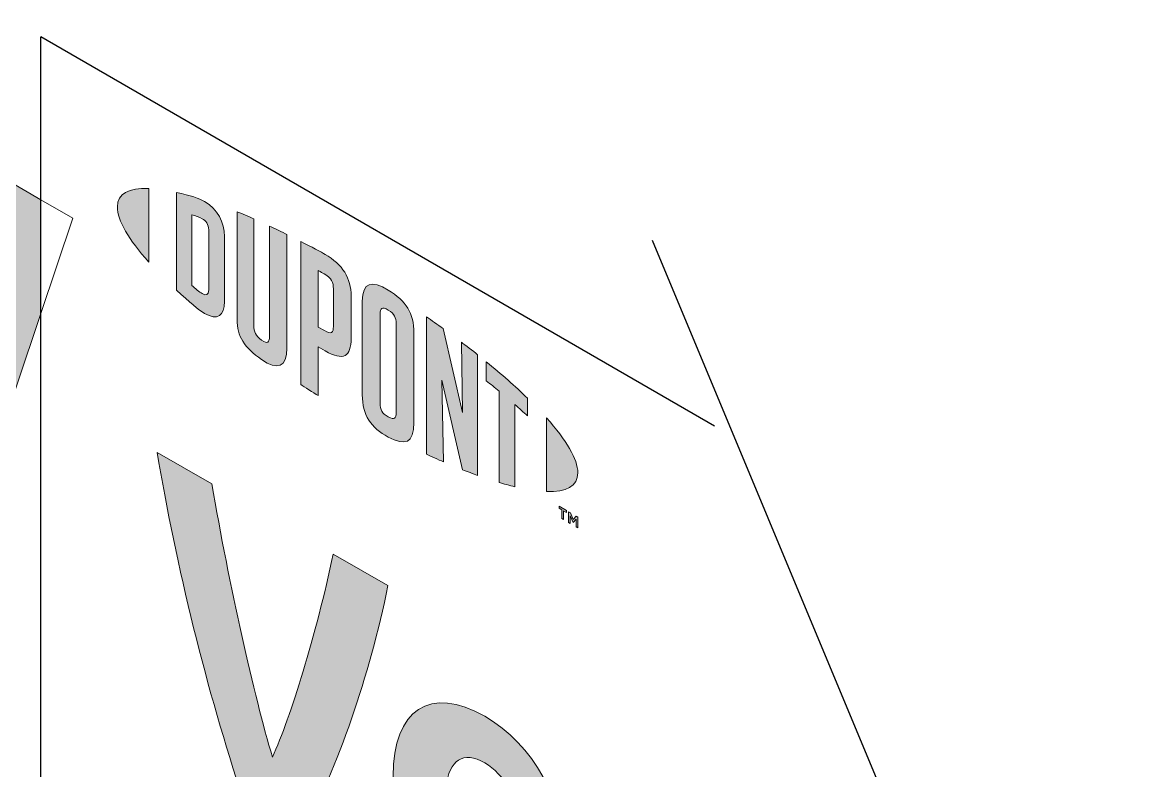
# Model space of a CAD drawing. Header units: inches. Extents: x -20.8 to 74.7, y -53.7 to 19.1.
# Drawn here: x -9.355 to -8.8796, y -24.4898 to -24.1747 of the extents above; entities that cross this region are included whole.
import ezdxf

# ---------------------------------------------------------------- set-up
doc = ezdxf.new("R2010")
doc.units = ezdxf.units.IN
doc.header["$MEASUREMENT"] = 0
for name, color, linetype, lineweight in [('G-ANNO-TTLB', 7, 'Continuous', 0), ('LOGOS', 7, 'Continuous', 0), ('TYVEK', 7, 'Continuous', 0)]:
    doc.layers.add(name, color=color, linetype=linetype, lineweight=lineweight)

# ---------------------------------------------------------------- blocks, each defined once
blk = doc.blocks.new('Block_493')
at = {"layer": 'TYVEK', "true_color": 0x18467f, "transparency": 33554687}
h = blk.add_hatch(color=156, dxfattribs=at)
h.dxf.hatch_style = 2
edge = h.paths.add_edge_path()
edge.add_spline(control_points=[(-9.31511, -24.25239), (-9.31511, -24.25809), (-9.3103, -24.2662), (-9.30189, -24.27563), (-9.30189, -24.27563), (-9.30189, -24.24456), (-9.30189, -24.24456), (-9.3103, -24.24424), (-9.31511, -24.24675), (-9.31511, -24.25239), (-9.31511, -24.25239), (-9.31511, -24.25239), (-9.31511, -24.25239)], knot_values=[0, 0, 0, 0, 1, 1, 1, 2, 2, 2, 3, 3, 3, 4, 4, 4, 4], degree=3, periodic=0)
h = blk.add_hatch(color=156, dxfattribs=at)
h.dxf.hatch_style = 2
edge = h.paths.add_edge_path()
edge.add_spline(control_points=[(-9.27662, -24.28732), (-9.27662, -24.2897), (-9.27787, -24.28978), (-9.27936, -24.28891), (-9.28053, -24.28824), (-9.28232, -24.28672), (-9.28379, -24.28542), (-9.28379, -24.28542), (-9.28379, -24.25571), (-9.28379, -24.25571), (-9.28232, -24.25611), (-9.28053, -24.25666), (-9.27936, -24.25733), (-9.27787, -24.2582), (-9.27662, -24.25971), (-9.27662, -24.2621), (-9.27662, -24.2621), (-9.27662, -24.28732), (-9.27662, -24.28732)], knot_values=[0, 0, 0, 0, 1, 1, 1, 2, 2, 2, 3, 3, 3, 4, 4, 4, 5, 5, 5, 6, 6, 6, 6], degree=3, periodic=0)
edge = h.paths.add_edge_path()
edge.add_spline(control_points=[(-9.27838, -24.25013), (-9.28073, -24.24877), (-9.28412, -24.24761), (-9.29025, -24.24625), (-9.29025, -24.24625), (-9.29025, -24.28743), (-9.29025, -24.28743), (-9.28486, -24.29242), (-9.28073, -24.29589), (-9.27838, -24.29724), (-9.27297, -24.30037), (-9.26993, -24.29833), (-9.26993, -24.29224), (-9.26993, -24.29224), (-9.26993, -24.2649), (-9.26993, -24.2649), (-9.26993, -24.25881), (-9.27297, -24.25325), (-9.27838, -24.25013), (-9.27838, -24.25013), (-9.27838, -24.25013), (-9.27838, -24.25013)], knot_values=[0, 0, 0, 0, 1, 1, 1, 2, 2, 2, 3, 3, 3, 4, 4, 4, 5, 5, 5, 6, 6, 6, 7, 7, 7, 7], degree=3, periodic=0)
h = blk.add_hatch(color=156, dxfattribs=at)
h.dxf.hatch_style = 2
edge = h.paths.add_edge_path()
edge.add_spline(control_points=[(-9.25106, -24.30691), (-9.25106, -24.30929), (-9.25178, -24.31038), (-9.25437, -24.30852), (-9.25692, -24.3067), (-9.25761, -24.30507), (-9.25761, -24.30224), (-9.25761, -24.30224), (-9.25761, -24.25742), (-9.25761, -24.25742), (-9.2593, -24.25665), (-9.26307, -24.25507), (-9.26469, -24.25441), (-9.26469, -24.25441), (-9.26469, -24.29974), (-9.26469, -24.29974), (-9.26469, -24.30698), (-9.26163, -24.31156), (-9.25437, -24.3167), (-9.24773, -24.32141), (-9.24367, -24.31992), (-9.24367, -24.31188), (-9.24367, -24.31188), (-9.24367, -24.26399), (-9.24367, -24.26399), (-9.24506, -24.26327), (-9.2496, -24.26109), (-9.25106, -24.26043), (-9.25106, -24.26043), (-9.25106, -24.30691), (-9.25106, -24.30691)], knot_values=[0, 0, 0, 0, 1, 1, 1, 2, 2, 2, 3, 3, 3, 4, 4, 4, 5, 5, 5, 6, 6, 6, 7, 7, 7, 8, 8, 8, 9, 9, 9, 10, 10, 10, 10], degree=3, periodic=0)
h = blk.add_hatch(color=156, dxfattribs=at)
h.dxf.hatch_style = 2
edge = h.paths.add_edge_path()
edge.add_spline(control_points=[(-9.22411, -24.30277), (-9.22411, -24.30537), (-9.2249, -24.30622), (-9.22791, -24.3045), (-9.22791, -24.3045), (-9.2305, -24.30301), (-9.2305, -24.30301), (-9.2305, -24.30301), (-9.2305, -24.27921), (-9.2305, -24.27921), (-9.22935, -24.2798), (-9.22873, -24.28014), (-9.22804, -24.28054), (-9.22479, -24.28242), (-9.22411, -24.28422), (-9.22411, -24.28687), (-9.22411, -24.28687), (-9.22411, -24.30277), (-9.22411, -24.30277)], knot_values=[0, 0, 0, 0, 1, 1, 1, 2, 2, 2, 3, 3, 3, 4, 4, 4, 5, 5, 5, 6, 6, 6, 6], degree=3, periodic=0)
edge = h.paths.add_edge_path()
edge.add_spline(control_points=[(-9.22761, -24.27237), (-9.22889, -24.27163), (-9.23358, -24.2691), (-9.23789, -24.26691), (-9.23789, -24.26691), (-9.23789, -24.32724), (-9.23789, -24.32724), (-9.23643, -24.32817), (-9.23258, -24.33062), (-9.2305, -24.33189), (-9.2305, -24.33189), (-9.2305, -24.3114), (-9.2305, -24.3114), (-9.2305, -24.3114), (-9.22761, -24.31306), (-9.22761, -24.31306), (-9.21986, -24.3175), (-9.21664, -24.31539), (-9.21664, -24.30772), (-9.21664, -24.30772), (-9.21664, -24.28994), (-9.21664, -24.28994), (-9.21664, -24.28244), (-9.22026, -24.27661), (-9.22761, -24.27237), (-9.22761, -24.27237), (-9.22761, -24.27237), (-9.22761, -24.27237)], knot_values=[0, 0, 0, 0, 1, 1, 1, 2, 2, 2, 3, 3, 3, 4, 4, 4, 5, 5, 5, 6, 6, 6, 7, 7, 7, 8, 8, 8, 9, 9, 9, 9], degree=3, periodic=0)
h = blk.add_hatch(color=156, dxfattribs=at)
h.dxf.hatch_style = 2
edge = h.paths.add_edge_path()
edge.add_spline(control_points=[(-9.1977, -24.33909), (-9.1977, -24.34148), (-9.19839, -24.34231), (-9.20101, -24.34089), (-9.2037, -24.33942), (-9.20444, -24.33767), (-9.20444, -24.3352), (-9.20444, -24.3352), (-9.20444, -24.29759), (-9.20444, -24.29759), (-9.20444, -24.29512), (-9.2037, -24.29417), (-9.20101, -24.29582), (-9.19839, -24.29742), (-9.1977, -24.2991), (-9.1977, -24.30148), (-9.1977, -24.30148), (-9.1977, -24.33909), (-9.1977, -24.33909)], knot_values=[0, 0, 0, 0, 1, 1, 1, 2, 2, 2, 3, 3, 3, 4, 4, 4, 5, 5, 5, 6, 6, 6, 6], degree=3, periodic=0)
edge = h.paths.add_edge_path()
edge.add_spline(control_points=[(-9.20101, -24.28739), (-9.20787, -24.28305), (-9.21195, -24.28416), (-9.21195, -24.29211), (-9.21195, -24.29211), (-9.21195, -24.33157), (-9.21195, -24.33157), (-9.21195, -24.33996), (-9.20825, -24.34555), (-9.20101, -24.34936), (-9.19393, -24.3531), (-9.19023, -24.35215), (-9.19023, -24.34323), (-9.19023, -24.34323), (-9.19023, -24.30556), (-9.19023, -24.30556), (-9.19023, -24.29706), (-9.19357, -24.2921), (-9.20101, -24.28739), (-9.20101, -24.28739), (-9.20101, -24.28739), (-9.20101, -24.28739)], knot_values=[0, 0, 0, 0, 1, 1, 1, 2, 2, 2, 3, 3, 3, 4, 4, 4, 5, 5, 5, 6, 6, 6, 7, 7, 7, 7], degree=3, periodic=0)
h = blk.add_hatch(color=156, dxfattribs=at)
h.dxf.hatch_style = 2
edge = h.paths.add_edge_path()
edge.add_spline(control_points=[(-9.16971, -24.33906), (-9.16971, -24.33906), (-9.17791, -24.30366), (-9.17791, -24.30366), (-9.18015, -24.30203), (-9.18284, -24.30013), (-9.18492, -24.29871), (-9.18492, -24.29871), (-9.18492, -24.3566), (-9.18492, -24.3566), (-9.18346, -24.35729), (-9.17973, -24.35896), (-9.1778, -24.35978), (-9.1778, -24.35978), (-9.17839, -24.32533), (-9.17839, -24.32533), (-9.17839, -24.32533), (-9.16971, -24.36312), (-9.16971, -24.36312), (-9.16787, -24.36385), (-9.16517, -24.36487), (-9.1634, -24.36551), (-9.1634, -24.36551), (-9.1634, -24.31464), (-9.1634, -24.31464), (-9.16525, -24.31316), (-9.1686, -24.31056), (-9.17022, -24.30935), (-9.17022, -24.30935), (-9.16971, -24.33906), (-9.16971, -24.33906)], knot_values=[0, 0, 0, 0, 1, 1, 1, 2, 2, 2, 3, 3, 3, 4, 4, 4, 5, 5, 5, 6, 6, 6, 7, 7, 7, 8, 8, 8, 9, 9, 9, 10, 10, 10, 10], degree=3, periodic=0)
h = blk.add_hatch(color=156, dxfattribs=at)
h.dxf.hatch_style = 2
edge = h.paths.add_edge_path()
edge.add_spline(control_points=[(-9.15974, -24.32565), (-9.15791, -24.32708), (-9.15611, -24.32854), (-9.15435, -24.33), (-9.15435, -24.33), (-9.15435, -24.36849), (-9.15435, -24.36849), (-9.15273, -24.36899), (-9.14973, -24.36983), (-9.14773, -24.37029), (-9.14773, -24.37029), (-9.14773, -24.33563), (-9.14773, -24.33563), (-9.14581, -24.33732), (-9.14399, -24.33893), (-9.14234, -24.34043), (-9.14234, -24.34043), (-9.14234, -24.33301), (-9.14234, -24.33301), (-9.14757, -24.3279), (-9.15318, -24.32296), (-9.15974, -24.3176), (-9.15974, -24.3176), (-9.15974, -24.32565), (-9.15974, -24.32565)], knot_values=[0, 0, 0, 0, 1, 1, 1, 2, 2, 2, 3, 3, 3, 4, 4, 4, 5, 5, 5, 6, 6, 6, 7, 7, 7, 8, 8, 8, 8], degree=3, periodic=0)
h = blk.add_hatch(color=156, dxfattribs=at)
h.dxf.hatch_style = 2
edge = h.paths.add_edge_path()
edge.add_spline(control_points=[(-9.12116, -24.36438), (-9.12116, -24.37008), (-9.12599, -24.37261), (-9.1344, -24.37234), (-9.1344, -24.37234), (-9.1344, -24.34125), (-9.1344, -24.34125), (-9.12599, -24.35065), (-9.12116, -24.35874), (-9.12116, -24.36438), (-9.12116, -24.36438), (-9.12116, -24.36438), (-9.12116, -24.36438)], knot_values=[0, 0, 0, 0, 1, 1, 1, 2, 2, 2, 3, 3, 3, 4, 4, 4, 4], degree=3, periodic=0)
h = blk.add_hatch(color=156, dxfattribs=at)
h.dxf.hatch_style = 2
edge = h.paths.add_edge_path()
edge.add_spline(control_points=[(-9.12509, -24.38081), (-9.12509, -24.38081), (-9.12429, -24.38128), (-9.12429, -24.38128), (-9.12429, -24.38128), (-9.12311, -24.38408), (-9.12311, -24.38408), (-9.12311, -24.38408), (-9.12193, -24.38264), (-9.12193, -24.38264), (-9.12193, -24.38264), (-9.12116, -24.38308), (-9.12116, -24.38308), (-9.12116, -24.38308), (-9.12116, -24.38756), (-9.12116, -24.38756), (-9.12116, -24.38756), (-9.12188, -24.38715), (-9.12188, -24.38715), (-9.12188, -24.38715), (-9.12188, -24.38396), (-9.12188, -24.38396), (-9.12188, -24.38396), (-9.12309, -24.3854), (-9.12309, -24.3854), (-9.12309, -24.3854), (-9.12316, -24.38536), (-9.12316, -24.38536), (-9.12316, -24.38536), (-9.12437, -24.38253), (-9.12437, -24.38253), (-9.12437, -24.38253), (-9.12437, -24.38571), (-9.12437, -24.38571), (-9.12437, -24.38571), (-9.12509, -24.38529), (-9.12509, -24.38529), (-9.12509, -24.38529), (-9.12509, -24.38081), (-9.12509, -24.38081)], knot_values=[0, 0, 0, 0, 1, 1, 1, 2, 2, 2, 3, 3, 3, 4, 4, 4, 5, 5, 5, 6, 6, 6, 7, 7, 7, 8, 8, 8, 9, 9, 9, 10, 10, 10, 11, 11, 11, 12, 12, 12, 13, 13, 13, 13], degree=3, periodic=0)
edge = h.paths.add_edge_path()
edge.add_spline(control_points=[(-9.12788, -24.37998), (-9.12788, -24.37998), (-9.12909, -24.37929), (-9.12909, -24.37929), (-9.12909, -24.37929), (-9.12909, -24.37851), (-9.12909, -24.37851), (-9.12909, -24.37851), (-9.12593, -24.38033), (-9.12593, -24.38033), (-9.12593, -24.38033), (-9.12593, -24.38111), (-9.12593, -24.38111), (-9.12593, -24.38111), (-9.12713, -24.38042), (-9.12713, -24.38042), (-9.12713, -24.38042), (-9.12713, -24.38411), (-9.12713, -24.38411), (-9.12713, -24.38411), (-9.12788, -24.38368), (-9.12788, -24.38368), (-9.12788, -24.38368), (-9.12788, -24.37998), (-9.12788, -24.37998)], knot_values=[0, 0, 0, 0, 1, 1, 1, 2, 2, 2, 3, 3, 3, 4, 4, 4, 5, 5, 5, 6, 6, 6, 7, 7, 7, 8, 8, 8, 8], degree=3, periodic=0)
at = {"layer": 'TYVEK'}
for points, knots in [([(-9.31511, -24.25239), (-9.31511, -24.25809), (-9.3103, -24.2662), (-9.30189, -24.27563), (-9.30189, -24.27563), (-9.30189, -24.24456), (-9.30189, -24.24456), (-9.3103, -24.24424), (-9.31511, -24.24675), (-9.31511, -24.25239), (-9.31511, -24.25239), (-9.31511, -24.25239), (-9.31511, -24.25239)], [0, 0, 0, 0, 1, 1, 1, 2, 2, 2, 3, 3, 3, 4, 4, 4, 4]), ([(-9.27838, -24.25013), (-9.28073, -24.24877), (-9.28412, -24.24761), (-9.29025, -24.24625), (-9.29025, -24.24625), (-9.29025, -24.28743), (-9.29025, -24.28743), (-9.28486, -24.29242), (-9.28073, -24.29589), (-9.27838, -24.29724), (-9.27297, -24.30037), (-9.26993, -24.29833), (-9.26993, -24.29224), (-9.26993, -24.29224), (-9.26993, -24.2649), (-9.26993, -24.2649), (-9.26993, -24.25881), (-9.27297, -24.25325), (-9.27838, -24.25013), (-9.27838, -24.25013), (-9.27838, -24.25013), (-9.27838, -24.25013)], [0, 0, 0, 0, 1, 1, 1, 2, 2, 2, 3, 3, 3, 4, 4, 4, 5, 5, 5, 6, 6, 6, 7, 7, 7, 7]), ([(-9.27662, -24.28732), (-9.27662, -24.2897), (-9.27787, -24.28978), (-9.27936, -24.28891), (-9.28053, -24.28824), (-9.28232, -24.28672), (-9.28379, -24.28542), (-9.28379, -24.28542), (-9.28379, -24.25571), (-9.28379, -24.25571), (-9.28232, -24.25611), (-9.28053, -24.25666), (-9.27936, -24.25733), (-9.27787, -24.2582), (-9.27662, -24.25971), (-9.27662, -24.2621), (-9.27662, -24.2621), (-9.27662, -24.28732), (-9.27662, -24.28732)], [0, 0, 0, 0, 1, 1, 1, 2, 2, 2, 3, 3, 3, 4, 4, 4, 5, 5, 5, 6, 6, 6, 6]), ([(-9.25106, -24.30691), (-9.25106, -24.30929), (-9.25178, -24.31038), (-9.25437, -24.30852), (-9.25692, -24.3067), (-9.25761, -24.30507), (-9.25761, -24.30224), (-9.25761, -24.30224), (-9.25761, -24.25742), (-9.25761, -24.25742), (-9.2593, -24.25665), (-9.26307, -24.25507), (-9.26469, -24.25441), (-9.26469, -24.25441), (-9.26469, -24.29974), (-9.26469, -24.29974), (-9.26469, -24.30698), (-9.26163, -24.31156), (-9.25437, -24.3167), (-9.24773, -24.32141), (-9.24367, -24.31992), (-9.24367, -24.31188), (-9.24367, -24.31188), (-9.24367, -24.26399), (-9.24367, -24.26399), (-9.24506, -24.26327), (-9.2496, -24.26109), (-9.25106, -24.26043), (-9.25106, -24.26043), (-9.25106, -24.30691), (-9.25106, -24.30691)], [0, 0, 0, 0, 1, 1, 1, 2, 2, 2, 3, 3, 3, 4, 4, 4, 5, 5, 5, 6, 6, 6, 7, 7, 7, 8, 8, 8, 9, 9, 9, 10, 10, 10, 10]), ([(-9.22761, -24.27237), (-9.22889, -24.27163), (-9.23358, -24.2691), (-9.23789, -24.26691), (-9.23789, -24.26691), (-9.23789, -24.32724), (-9.23789, -24.32724), (-9.23643, -24.32817), (-9.23258, -24.33062), (-9.2305, -24.33189), (-9.2305, -24.33189), (-9.2305, -24.3114), (-9.2305, -24.3114), (-9.2305, -24.3114), (-9.22761, -24.31306), (-9.22761, -24.31306), (-9.21986, -24.3175), (-9.21664, -24.31539), (-9.21664, -24.30772), (-9.21664, -24.30772), (-9.21664, -24.28994), (-9.21664, -24.28994), (-9.21664, -24.28244), (-9.22026, -24.27661), (-9.22761, -24.27237), (-9.22761, -24.27237), (-9.22761, -24.27237), (-9.22761, -24.27237)], [0, 0, 0, 0, 1, 1, 1, 2, 2, 2, 3, 3, 3, 4, 4, 4, 5, 5, 5, 6, 6, 6, 7, 7, 7, 8, 8, 8, 9, 9, 9, 9]), ([(-9.22411, -24.30277), (-9.22411, -24.30537), (-9.2249, -24.30622), (-9.22791, -24.3045), (-9.22791, -24.3045), (-9.2305, -24.30301), (-9.2305, -24.30301), (-9.2305, -24.30301), (-9.2305, -24.27921), (-9.2305, -24.27921), (-9.22935, -24.2798), (-9.22873, -24.28014), (-9.22804, -24.28054), (-9.22479, -24.28242), (-9.22411, -24.28422), (-9.22411, -24.28687), (-9.22411, -24.28687), (-9.22411, -24.30277), (-9.22411, -24.30277)], [0, 0, 0, 0, 1, 1, 1, 2, 2, 2, 3, 3, 3, 4, 4, 4, 5, 5, 5, 6, 6, 6, 6]), ([(-9.20101, -24.28739), (-9.20787, -24.28305), (-9.21195, -24.28416), (-9.21195, -24.29211), (-9.21195, -24.29211), (-9.21195, -24.33157), (-9.21195, -24.33157), (-9.21195, -24.33996), (-9.20825, -24.34555), (-9.20101, -24.34936), (-9.19393, -24.3531), (-9.19023, -24.35215), (-9.19023, -24.34323), (-9.19023, -24.34323), (-9.19023, -24.30556), (-9.19023, -24.30556), (-9.19023, -24.29706), (-9.19357, -24.2921), (-9.20101, -24.28739), (-9.20101, -24.28739), (-9.20101, -24.28739), (-9.20101, -24.28739)], [0, 0, 0, 0, 1, 1, 1, 2, 2, 2, 3, 3, 3, 4, 4, 4, 5, 5, 5, 6, 6, 6, 7, 7, 7, 7]), ([(-9.1977, -24.33909), (-9.1977, -24.34148), (-9.19839, -24.34231), (-9.20101, -24.34089), (-9.2037, -24.33942), (-9.20444, -24.33767), (-9.20444, -24.3352), (-9.20444, -24.3352), (-9.20444, -24.29759), (-9.20444, -24.29759), (-9.20444, -24.29512), (-9.2037, -24.29417), (-9.20101, -24.29582), (-9.19839, -24.29742), (-9.1977, -24.2991), (-9.1977, -24.30148), (-9.1977, -24.30148), (-9.1977, -24.33909), (-9.1977, -24.33909)], [0, 0, 0, 0, 1, 1, 1, 2, 2, 2, 3, 3, 3, 4, 4, 4, 5, 5, 5, 6, 6, 6, 6]), ([(-9.16971, -24.33906), (-9.16971, -24.33906), (-9.17791, -24.30366), (-9.17791, -24.30366), (-9.18015, -24.30203), (-9.18284, -24.30013), (-9.18492, -24.29871), (-9.18492, -24.29871), (-9.18492, -24.3566), (-9.18492, -24.3566), (-9.18346, -24.35729), (-9.17973, -24.35896), (-9.1778, -24.35978), (-9.1778, -24.35978), (-9.17839, -24.32533), (-9.17839, -24.32533), (-9.17839, -24.32533), (-9.16971, -24.36312), (-9.16971, -24.36312), (-9.16787, -24.36385), (-9.16517, -24.36487), (-9.1634, -24.36551), (-9.1634, -24.36551), (-9.1634, -24.31464), (-9.1634, -24.31464), (-9.16525, -24.31316), (-9.1686, -24.31056), (-9.17022, -24.30935), (-9.17022, -24.30935), (-9.16971, -24.33906), (-9.16971, -24.33906)], [0, 0, 0, 0, 1, 1, 1, 2, 2, 2, 3, 3, 3, 4, 4, 4, 5, 5, 5, 6, 6, 6, 7, 7, 7, 8, 8, 8, 9, 9, 9, 10, 10, 10, 10]), ([(-9.15974, -24.32565), (-9.15791, -24.32708), (-9.15611, -24.32854), (-9.15435, -24.33), (-9.15435, -24.33), (-9.15435, -24.36849), (-9.15435, -24.36849), (-9.15273, -24.36899), (-9.14973, -24.36983), (-9.14773, -24.37029), (-9.14773, -24.37029), (-9.14773, -24.33563), (-9.14773, -24.33563), (-9.14581, -24.33732), (-9.14399, -24.33893), (-9.14234, -24.34043), (-9.14234, -24.34043), (-9.14234, -24.33301), (-9.14234, -24.33301), (-9.14757, -24.3279), (-9.15318, -24.32296), (-9.15974, -24.3176), (-9.15974, -24.3176), (-9.15974, -24.32565), (-9.15974, -24.32565)], [0, 0, 0, 0, 1, 1, 1, 2, 2, 2, 3, 3, 3, 4, 4, 4, 5, 5, 5, 6, 6, 6, 7, 7, 7, 8, 8, 8, 8]), ([(-9.12116, -24.36438), (-9.12116, -24.37008), (-9.12599, -24.37261), (-9.1344, -24.37234), (-9.1344, -24.37234), (-9.1344, -24.34125), (-9.1344, -24.34125), (-9.12599, -24.35065), (-9.12116, -24.35874), (-9.12116, -24.36438), (-9.12116, -24.36438), (-9.12116, -24.36438), (-9.12116, -24.36438)], [0, 0, 0, 0, 1, 1, 1, 2, 2, 2, 3, 3, 3, 4, 4, 4, 4]), ([(-9.12788, -24.37998), (-9.12788, -24.37998), (-9.12909, -24.37929), (-9.12909, -24.37929), (-9.12909, -24.37929), (-9.12909, -24.37851), (-9.12909, -24.37851), (-9.12909, -24.37851), (-9.12593, -24.38033), (-9.12593, -24.38033), (-9.12593, -24.38033), (-9.12593, -24.38111), (-9.12593, -24.38111), (-9.12593, -24.38111), (-9.12713, -24.38042), (-9.12713, -24.38042), (-9.12713, -24.38042), (-9.12713, -24.38411), (-9.12713, -24.38411), (-9.12713, -24.38411), (-9.12788, -24.38368), (-9.12788, -24.38368), (-9.12788, -24.38368), (-9.12788, -24.37998), (-9.12788, -24.37998)], [0, 0, 0, 0, 1, 1, 1, 2, 2, 2, 3, 3, 3, 4, 4, 4, 5, 5, 5, 6, 6, 6, 7, 7, 7, 8, 8, 8, 8]), ([(-9.12509, -24.38081), (-9.12509, -24.38081), (-9.12429, -24.38128), (-9.12429, -24.38128), (-9.12429, -24.38128), (-9.12311, -24.38408), (-9.12311, -24.38408), (-9.12311, -24.38408), (-9.12193, -24.38264), (-9.12193, -24.38264), (-9.12193, -24.38264), (-9.12116, -24.38308), (-9.12116, -24.38308), (-9.12116, -24.38308), (-9.12116, -24.38756), (-9.12116, -24.38756), (-9.12116, -24.38756), (-9.12188, -24.38715), (-9.12188, -24.38715), (-9.12188, -24.38715), (-9.12188, -24.38396), (-9.12188, -24.38396), (-9.12188, -24.38396), (-9.12309, -24.3854), (-9.12309, -24.3854), (-9.12309, -24.3854), (-9.12316, -24.38536), (-9.12316, -24.38536), (-9.12316, -24.38536), (-9.12437, -24.38253), (-9.12437, -24.38253), (-9.12437, -24.38253), (-9.12437, -24.38571), (-9.12437, -24.38571), (-9.12437, -24.38571), (-9.12509, -24.38529), (-9.12509, -24.38529), (-9.12509, -24.38529), (-9.12509, -24.38081), (-9.12509, -24.38081)], [0, 0, 0, 0, 1, 1, 1, 2, 2, 2, 3, 3, 3, 4, 4, 4, 5, 5, 5, 6, 6, 6, 7, 7, 7, 8, 8, 8, 9, 9, 9, 10, 10, 10, 11, 11, 11, 12, 12, 12, 13, 13, 13, 13])]:
    blk.add_open_spline(points, degree=3, knots=knots, dxfattribs=at)
blk = doc.blocks.new('Block_495')
at = {"layer": 'TYVEK', "true_color": 0x18467f, "transparency": 33554687}
h = blk.add_hatch(color=156, dxfattribs=at)
h.dxf.hatch_style = 2
edge = h.paths.add_edge_path()
edge.add_spline(control_points=[(-9.26226, -24.50145), (-9.27719, -24.45717), (-9.29056, -24.40291), (-9.29834, -24.3558), (-9.29834, -24.3558), (-9.27532, -24.36909), (-9.27532, -24.36909), (-9.26801, -24.41165), (-9.25743, -24.45859), (-9.24981, -24.48421), (-9.24203, -24.46748), (-9.23146, -24.43275), (-9.22415, -24.39864), (-9.22415, -24.39864), (-9.20113, -24.41193), (-9.20113, -24.41193), (-9.2089, -24.45005), (-9.22228, -24.48887), (-9.23721, -24.51591), (-9.23721, -24.51591), (-9.26226, -24.50145), (-9.26226, -24.50145)], knot_values=[0, 0, 0, 0, 1, 1, 1, 2, 2, 2, 3, 3, 3, 4, 4, 4, 5, 5, 5, 6, 6, 6, 7, 7, 7, 7], degree=3, periodic=0)
h = blk.add_hatch(color=156, dxfattribs=at)
h.dxf.hatch_style = 2
edge = h.paths.add_edge_path()
edge.add_spline(control_points=[(-9.1767, -24.49664), (-9.1767, -24.49664), (-9.14714, -24.51371), (-9.14714, -24.51371), (-9.14714, -24.51371), (-9.14714, -24.51157), (-9.14714, -24.51157), (-9.14714, -24.50158), (-9.15181, -24.49158), (-9.16036, -24.48664), (-9.16939, -24.48143), (-9.1753, -24.48533), (-9.1767, -24.49664)], knot_values=[0, 0, 0, 0, 1, 1, 1, 2, 2, 2, 3, 3, 3, 4, 4, 4, 4], degree=3, periodic=0)
edge = h.paths.add_edge_path()
edge.add_spline(control_points=[(-9.12957, -24.57414), (-9.13641, -24.57375), (-9.14652, -24.57041), (-9.15679, -24.56448), (-9.18183, -24.55003), (-9.19894, -24.52196), (-9.19894, -24.49236), (-9.19894, -24.46401), (-9.18323, -24.45382), (-9.16036, -24.46702), (-9.13999, -24.47879), (-9.12661, -24.50309), (-9.12661, -24.52699), (-9.12661, -24.53234), (-9.12692, -24.53679), (-9.12723, -24.54018), (-9.12723, -24.54018), (-9.17639, -24.5118), (-9.17639, -24.5118), (-9.17436, -24.52724), (-9.16705, -24.53787), (-9.15461, -24.54506), (-9.14699, -24.54946), (-9.13968, -24.55172), (-9.13299, -24.55237), (-9.13299, -24.55237), (-9.12957, -24.57414), (-9.12957, -24.57414)], knot_values=[0, 0, 0, 0, 1, 1, 1, 2, 2, 2, 3, 3, 3, 4, 4, 4, 5, 5, 5, 6, 6, 6, 7, 7, 7, 8, 8, 8, 9, 9, 9, 9], degree=3, periodic=0)
h = blk.add_hatch(color=156, dxfattribs=at)
h.dxf.hatch_style = 2
edge = h.paths.add_edge_path()
edge.add_spline(control_points=[(-9.07761, -24.5148), (-9.07201, -24.51804), (-9.06672, -24.5218), (-9.06361, -24.52449), (-9.06361, -24.52449), (-9.06672, -24.54284), (-9.06672, -24.54284), (-9.06937, -24.54025), (-9.07263, -24.538), (-9.0759, -24.53612), (-9.08165, -24.53279), (-9.08554, -24.5318), (-9.08881, -24.53169), (-9.08881, -24.53169), (-9.08881, -24.60159), (-9.08881, -24.60159), (-9.08881, -24.60159), (-9.11027, -24.5892), (-9.11027, -24.5892), (-9.11027, -24.5892), (-9.11027, -24.50379), (-9.11027, -24.50379), (-9.10188, -24.50382), (-9.08881, -24.50834), (-9.07761, -24.5148)], knot_values=[0, 0, 0, 0, 1, 1, 1, 2, 2, 2, 3, 3, 3, 4, 4, 4, 5, 5, 5, 6, 6, 6, 7, 7, 7, 8, 8, 8, 8], degree=3, periodic=0)
h = blk.add_hatch(color=156, dxfattribs=at)
h.dxf.hatch_style = 2
edge = h.paths.add_edge_path()
edge.add_spline(control_points=[(-9.00294, -24.58305), (-9.0101, -24.57642), (-9.0171, -24.57007), (-9.02456, -24.56576), (-9.0311, -24.56198), (-9.03545, -24.56161), (-9.03545, -24.56678), (-9.03545, -24.57213), (-9.03188, -24.5758), (-9.02254, -24.58422), (-9.0045, -24.60034), (-8.9961, -24.61214), (-8.9961, -24.62855), (-8.9961, -24.64781), (-9.00979, -24.64935), (-9.02877, -24.6384), (-9.03872, -24.63265), (-9.04976, -24.62396), (-9.05692, -24.61626), (-9.05692, -24.61626), (-9.05396, -24.59782), (-9.05396, -24.59782), (-9.04712, -24.6048), (-9.03841, -24.6125), (-9.02923, -24.6178), (-9.02208, -24.62193), (-9.0171, -24.62195), (-9.0171, -24.61696), (-9.0171, -24.61108), (-9.02099, -24.60723), (-9.03374, -24.59576), (-9.04805, -24.58322), (-9.05661, -24.57061), (-9.05661, -24.5551), (-9.05661, -24.53691), (-9.04525, -24.53348), (-9.02628, -24.54444), (-9.01741, -24.54956), (-9.0073, -24.55754), (-9.00061, -24.56443), (-9.00061, -24.56443), (-9.00294, -24.58305), (-9.00294, -24.58305)], knot_values=[0, 0, 0, 0, 1, 1, 1, 2, 2, 2, 3, 3, 3, 4, 4, 4, 5, 5, 5, 6, 6, 6, 7, 7, 7, 8, 8, 8, 9, 9, 9, 10, 10, 10, 11, 11, 11, 12, 12, 12, 13, 13, 13, 14, 14, 14, 14], degree=3, periodic=0)
h = blk.add_hatch(color=156, dxfattribs=at)
h.dxf.hatch_style = 2
edge = h.paths.add_edge_path()
edge.add_spline(control_points=[(-8.94306, -24.66778), (-8.94542, -24.66778), (-8.94931, -24.66667), (-8.95389, -24.66389), (-8.96222, -24.65917), (-8.96681, -24.6525), (-8.96681, -24.64514), (-8.96681, -24.63667), (-8.96125, -24.63667), (-8.95417, -24.64083), (-8.95042, -24.64306), (-8.94667, -24.64569), (-8.94306, -24.64861), (-8.94306, -24.64861), (-8.94306, -24.66778), (-8.94306, -24.66778)], knot_values=[0, 0, 0, 0, 1, 1, 1, 2, 2, 2, 3, 3, 3, 4, 4, 4, 5, 5, 5, 5], degree=3, periodic=0)
edge = h.paths.add_edge_path()
edge.add_spline(control_points=[(-8.95722, -24.58431), (-8.96653, -24.57903), (-8.9768, -24.57528), (-8.98333, -24.57458), (-8.98333, -24.57458), (-8.97944, -24.59611), (-8.97944, -24.59611), (-8.97306, -24.59667), (-8.96583, -24.59972), (-8.95889, -24.60361), (-8.94847, -24.60972), (-8.94306, -24.61806), (-8.94306, -24.62889), (-8.94306, -24.62889), (-8.94306, -24.63319), (-8.94306, -24.63319), (-8.94694, -24.63014), (-8.9525, -24.62625), (-8.95694, -24.62375), (-8.97556, -24.61306), (-8.98819, -24.61625), (-8.98819, -24.63389), (-8.98819, -24.64986), (-8.9775, -24.66806), (-8.95611, -24.68028), (-8.94056, -24.68931), (-8.92861, -24.69208), (-8.92222, -24.69208), (-8.92222, -24.69208), (-8.92222, -24.66833), (-8.92222, -24.66833), (-8.92222, -24.66833), (-8.95722, -24.58431), (-8.95722, -24.58431)], knot_values=[0, 0, 0, 0, 1, 1, 1, 2, 2, 2, 3, 3, 3, 4, 4, 4, 5, 5, 5, 6, 6, 6, 7, 7, 7, 8, 8, 8, 9, 9, 9, 10, 10, 10, 11, 11, 11, 11], degree=3, periodic=0)
at = {"layer": 'TYVEK'}
for points, knots in [([(-9.26226, -24.50145), (-9.27719, -24.45717), (-9.29056, -24.40291), (-9.29834, -24.3558), (-9.29834, -24.3558), (-9.27532, -24.36909), (-9.27532, -24.36909), (-9.26801, -24.41165), (-9.25743, -24.45859), (-9.24981, -24.48421), (-9.24203, -24.46748), (-9.23146, -24.43275), (-9.22415, -24.39864), (-9.22415, -24.39864), (-9.20113, -24.41193), (-9.20113, -24.41193), (-9.2089, -24.45005), (-9.22228, -24.48887), (-9.23721, -24.51591), (-9.23721, -24.51591), (-9.26226, -24.50145), (-9.26226, -24.50145)], [0, 0, 0, 0, 1, 1, 1, 2, 2, 2, 3, 3, 3, 4, 4, 4, 5, 5, 5, 6, 6, 6, 7, 7, 7, 7]), ([(-9.12957, -24.57414), (-9.13641, -24.57375), (-9.14652, -24.57041), (-9.15679, -24.56448), (-9.18183, -24.55003), (-9.19894, -24.52196), (-9.19894, -24.49236), (-9.19894, -24.46401), (-9.18323, -24.45382), (-9.16036, -24.46702), (-9.13999, -24.47879), (-9.12661, -24.50309), (-9.12661, -24.52699), (-9.12661, -24.53234), (-9.12692, -24.53679), (-9.12723, -24.54018), (-9.12723, -24.54018), (-9.17639, -24.5118), (-9.17639, -24.5118), (-9.17436, -24.52724), (-9.16705, -24.53787), (-9.15461, -24.54506), (-9.14699, -24.54946), (-9.13968, -24.55172), (-9.13299, -24.55237), (-9.13299, -24.55237), (-9.12957, -24.57414), (-9.12957, -24.57414)], [0, 0, 0, 0, 1, 1, 1, 2, 2, 2, 3, 3, 3, 4, 4, 4, 5, 5, 5, 6, 6, 6, 7, 7, 7, 8, 8, 8, 9, 9, 9, 9]), ([(-9.1767, -24.49664), (-9.1767, -24.49664), (-9.14714, -24.51371), (-9.14714, -24.51371), (-9.14714, -24.51371), (-9.14714, -24.51157), (-9.14714, -24.51157), (-9.14714, -24.50158), (-9.15181, -24.49158), (-9.16036, -24.48664), (-9.16939, -24.48143), (-9.1753, -24.48533), (-9.1767, -24.49664)], [0, 0, 0, 0, 1, 1, 1, 2, 2, 2, 3, 3, 3, 4, 4, 4, 4]), ([(-9.07761, -24.5148), (-9.07201, -24.51804), (-9.06672, -24.5218), (-9.06361, -24.52449), (-9.06361, -24.52449), (-9.06672, -24.54284), (-9.06672, -24.54284), (-9.06937, -24.54025), (-9.07263, -24.538), (-9.0759, -24.53612), (-9.08165, -24.53279), (-9.08554, -24.5318), (-9.08881, -24.53169), (-9.08881, -24.53169), (-9.08881, -24.60159), (-9.08881, -24.60159), (-9.08881, -24.60159), (-9.11027, -24.5892), (-9.11027, -24.5892), (-9.11027, -24.5892), (-9.11027, -24.50379), (-9.11027, -24.50379), (-9.10188, -24.50382), (-9.08881, -24.50834), (-9.07761, -24.5148)], [0, 0, 0, 0, 1, 1, 1, 2, 2, 2, 3, 3, 3, 4, 4, 4, 5, 5, 5, 6, 6, 6, 7, 7, 7, 8, 8, 8, 8]), ([(-9.00294, -24.58305), (-9.0101, -24.57642), (-9.0171, -24.57007), (-9.02456, -24.56576), (-9.0311, -24.56198), (-9.03545, -24.56161), (-9.03545, -24.56678), (-9.03545, -24.57213), (-9.03188, -24.5758), (-9.02254, -24.58422), (-9.0045, -24.60034), (-8.9961, -24.61214), (-8.9961, -24.62855), (-8.9961, -24.64781), (-9.00979, -24.64935), (-9.02877, -24.6384), (-9.03872, -24.63265), (-9.04976, -24.62396), (-9.05692, -24.61626), (-9.05692, -24.61626), (-9.05396, -24.59782), (-9.05396, -24.59782), (-9.04712, -24.6048), (-9.03841, -24.6125), (-9.02923, -24.6178), (-9.02208, -24.62193), (-9.0171, -24.62195), (-9.0171, -24.61696), (-9.0171, -24.61108), (-9.02099, -24.60723), (-9.03374, -24.59576), (-9.04805, -24.58322), (-9.05661, -24.57061), (-9.05661, -24.5551), (-9.05661, -24.53691), (-9.04525, -24.53348), (-9.02628, -24.54444), (-9.01741, -24.54956), (-9.0073, -24.55754), (-9.00061, -24.56443), (-9.00061, -24.56443), (-9.00294, -24.58305), (-9.00294, -24.58305)], [0, 0, 0, 0, 1, 1, 1, 2, 2, 2, 3, 3, 3, 4, 4, 4, 5, 5, 5, 6, 6, 6, 7, 7, 7, 8, 8, 8, 9, 9, 9, 10, 10, 10, 11, 11, 11, 12, 12, 12, 13, 13, 13, 14, 14, 14, 14]), ([(-8.95722, -24.58431), (-8.96653, -24.57903), (-8.9768, -24.57528), (-8.98333, -24.57458), (-8.98333, -24.57458), (-8.97944, -24.59611), (-8.97944, -24.59611), (-8.97306, -24.59667), (-8.96583, -24.59972), (-8.95889, -24.60361), (-8.94847, -24.60972), (-8.94306, -24.61806), (-8.94306, -24.62889), (-8.94306, -24.62889), (-8.94306, -24.63319), (-8.94306, -24.63319), (-8.94694, -24.63014), (-8.9525, -24.62625), (-8.95694, -24.62375), (-8.97556, -24.61306), (-8.98819, -24.61625), (-8.98819, -24.63389), (-8.98819, -24.64986), (-8.9775, -24.66806), (-8.95611, -24.68028), (-8.94056, -24.68931), (-8.92861, -24.69208), (-8.92222, -24.69208), (-8.92222, -24.69208), (-8.92222, -24.66833), (-8.92222, -24.66833), (-8.92222, -24.66833), (-8.95722, -24.58431), (-8.95722, -24.58431)], [0, 0, 0, 0, 1, 1, 1, 2, 2, 2, 3, 3, 3, 4, 4, 4, 5, 5, 5, 6, 6, 6, 7, 7, 7, 8, 8, 8, 9, 9, 9, 10, 10, 10, 11, 11, 11, 11]), ([(-8.94306, -24.66778), (-8.94542, -24.66778), (-8.94931, -24.66667), (-8.95389, -24.66389), (-8.96222, -24.65917), (-8.96681, -24.6525), (-8.96681, -24.64514), (-8.96681, -24.63667), (-8.96125, -24.63667), (-8.95417, -24.64083), (-8.95042, -24.64306), (-8.94667, -24.64569), (-8.94306, -24.64861), (-8.94306, -24.64861), (-8.94306, -24.66778), (-8.94306, -24.66778)], [0, 0, 0, 0, 1, 1, 1, 2, 2, 2, 3, 3, 3, 4, 4, 4, 5, 5, 5, 5])]:
    blk.add_open_spline(points, degree=3, knots=knots, dxfattribs=at)
blk = doc.blocks.new('Block_494')
at = {"layer": 'TYVEK'}
blk.add_blockref('Block_495', (0, 0), dxfattribs=at)
blk = doc.blocks.new('Block_492')
at = {"layer": 'TYVEK'}
for name in ['Block_493', 'Block_494']:
    blk.add_blockref(name, (0, 0), dxfattribs=at)
blk = doc.blocks.new('Block_843')
at = {"layer": 'LOGOS', "true_color": 0x838484, "transparency": 33554687}
h = blk.add_hatch(color=252, dxfattribs=at)
h.dxf.hatch_style = 2
h.paths.add_polyline_path([(-9.46504, -24.1223), (-9.60533, -24.0413), (-9.60533, -24.0794), (-9.55466, -24.10866), (-9.55466, -24.28915), (-9.51571, -24.31164), (-9.51571, -24.13115), (-9.46504, -24.1604)])
h = blk.add_hatch(color=252, dxfattribs=at)
h.dxf.hatch_style = 2
edge = h.paths.add_edge_path()
edge.add_spline(control_points=[(-9.34732, -24.24934), (-9.34732, -24.24934), (-9.34732, -24.29726), (-9.34732, -24.29726), (-9.34732, -24.29726), (-9.39802, -24.44823), (-9.39802, -24.44823), (-9.39802, -24.44823), (-9.43552, -24.42656), (-9.43552, -24.42656), (-9.43552, -24.42656), (-9.41621, -24.36906), (-9.41621, -24.36906), (-9.41621, -24.36906), (-9.42385, -24.36462), (-9.42385, -24.36462), (-9.4533, -24.29115), (-9.46552, -24.24379), (-9.46955, -24.17865), (-9.46955, -24.17865), (-9.43177, -24.20059), (-9.43177, -24.20059), (-9.42885, -24.25323), (-9.41955, -24.29392), (-9.40524, -24.33601), (-9.40524, -24.33601), (-9.37149, -24.23531), (-9.37149, -24.23531), (-9.37149, -24.23531), (-9.34732, -24.24934), (-9.34732, -24.24934)], knot_values=[0, 0, 0, 0, 1, 1, 1, 2, 2, 2, 3, 3, 3, 4, 4, 4, 5, 5, 5, 6, 6, 6, 7, 7, 7, 8, 8, 8, 9, 9, 9, 10, 10, 10, 10], degree=3, periodic=0)
at = {"layer": 'LOGOS'}
for points in [[(-9.46504, -24.1223), (-9.60533, -24.0413), (-9.60533, -24.0794), (-9.55466, -24.10866), (-9.55466, -24.28915), (-9.51571, -24.31164), (-9.51571, -24.13115), (-9.46504, -24.1604)], [(-9.33385, -24.25712), (-9.34732, -24.29726), (-9.34732, -24.24934)]]:
    blk.add_lwpolyline(points, close=True, dxfattribs=at)
blk.add_open_spline([(-9.34732, -24.24934), (-9.34732, -24.24934), (-9.34732, -24.29726), (-9.34732, -24.29726), (-9.34732, -24.29726), (-9.39802, -24.44823), (-9.39802, -24.44823), (-9.39802, -24.44823), (-9.43552, -24.42656), (-9.43552, -24.42656), (-9.43552, -24.42656), (-9.41621, -24.36906), (-9.41621, -24.36906), (-9.41621, -24.36906), (-9.42385, -24.36462), (-9.42385, -24.36462), (-9.4533, -24.29115), (-9.46552, -24.24379), (-9.46955, -24.17865), (-9.46955, -24.17865), (-9.43177, -24.20059), (-9.43177, -24.20059), (-9.42885, -24.25323), (-9.41955, -24.29392), (-9.40524, -24.33601), (-9.40524, -24.33601), (-9.37149, -24.23531), (-9.37149, -24.23531), (-9.37149, -24.23531), (-9.34732, -24.24934), (-9.34732, -24.24934)], degree=3, knots=[0, 0, 0, 0, 1, 1, 1, 2, 2, 2, 3, 3, 3, 4, 4, 4, 5, 5, 5, 6, 6, 6, 7, 7, 7, 8, 8, 8, 9, 9, 9, 10, 10, 10, 10], dxfattribs=at)
blk = doc.blocks.new('Block_842')
at = {"layer": 'LOGOS'}
blk.add_blockref('Block_843', (0, 0), dxfattribs=at)
blk = doc.blocks.new('Block_841')
at = {"layer": 'LOGOS'}
blk.add_blockref('Block_842', (0, 0), dxfattribs=at)
blk = doc.blocks.new('Block_839')
at = {"layer": 'LOGOS'}
blk.add_blockref('Block_841', (0, 0), dxfattribs=at)

msp = doc.modelspace()

# ---------------------------------------------------------------- hatches: boundary and pattern name
at = {"layer": 'G-ANNO-TTLB', "true_color": 0xb9529f, "transparency": 33554687}
h = msp.add_hatch(color=233, dxfattribs=at)
edge = h.paths.add_edge_path()
edge.add_spline(control_points=[(19.88318, -53.74872), (19.88318, -53.74872), (-20.81685, -53.74872), (-20.81685, -53.74872), (-20.81685, -53.74872), (-20.81685, -19.61342), (-20.81685, -19.61342), (-20.81685, -19.61342), (19.88318, -19.61342), (19.88318, -19.61342), (19.88318, -19.61342), (19.88318, -53.74872), (19.88318, -53.74872)], knot_values=[0, 0, 0, 0, 1, 1, 1, 2, 2, 2, 3, 3, 3, 4, 4, 4, 4], degree=3, periodic=0)
edge = h.paths.add_edge_path()
edge.add_spline(control_points=[(-20.69182, -19.73846), (-20.69182, -19.73846), (-20.69182, -53.62369), (-20.69182, -53.62369), (-20.69182, -53.62369), (19.75814, -53.62369), (19.75814, -53.62369), (19.75814, -53.62369), (19.75814, -19.73846), (19.75814, -19.73846), (19.75814, -19.73846), (-20.69182, -19.73846), (-20.69182, -19.73846)], knot_values=[0, 0, 0, 0, 1, 1, 1, 2, 2, 2, 3, 3, 3, 4, 4, 4, 4], degree=3, periodic=0)
edge.add_line((-20.69182, -19.73846), (-20.69182, -19.73846))

# ---------------------------------------------------------------- linework, layer by layer
at = {"layer": 'G-ANNO-TTLB'}
for points in [[(19.88318, -53.74872), (19.88318, -53.74872), (-20.81685, -53.74872), (-20.81685, -53.74872), (-20.81685, -53.74872), (-20.81685, -19.61342), (-20.81685, -19.61342), (-20.81685, -19.61342), (19.88318, -19.61342), (19.88318, -19.61342), (19.88318, -19.61342), (19.88318, -53.74872), (19.88318, -53.74872)], [(-20.69182, -19.73846), (-20.69182, -19.73846), (-20.69182, -53.62369), (-20.69182, -53.62369), (-20.69182, -53.62369), (19.75814, -53.62369), (19.75814, -53.62369), (19.75814, -53.62369), (19.75814, -19.73846), (19.75814, -19.73846), (19.75814, -19.73846), (-20.69182, -19.73846), (-20.69182, -19.73846)]]:
    msp.add_open_spline(points, degree=3, knots=[0, 0, 0, 0, 1, 1, 1, 2, 2, 2, 3, 3, 3, 4, 4, 4, 4], dxfattribs=at)
at = {"layer": 'TYVEK', "color": 1, "lineweight": 25, "true_color": 0xff0000}
for p in [(-9.3473, -24.50236), (-9.06361, -24.34477)]:
    msp.add_line(p, (-9.3473, -24.18069), dxfattribs=at)
at = {"layer": 'TYVEK', "color": 18, "lineweight": 25, "true_color": 0x000000}
msp.add_line((-8.88031, -24.76887), (-9.08977, -24.26658), dxfattribs=at)

# ---------------------------------------------------------------- block references
at = {"layer": 'LOGOS'}
msp.add_blockref('Block_839', (0, 0), dxfattribs=at)
at = {"layer": 'TYVEK'}
msp.add_blockref('Block_492', (0, 0), dxfattribs=at)

doc.saveas('drawing.dxf')
